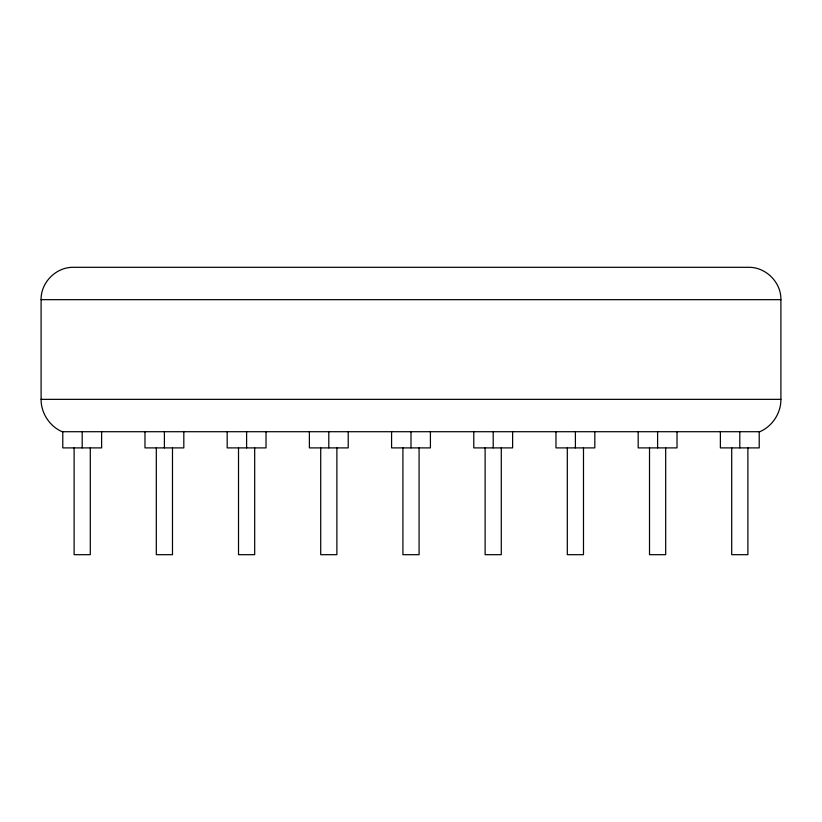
<?xml version="1.0" encoding="UTF-8"?>
<svg xmlns="http://www.w3.org/2000/svg" width="822" height="822" viewBox="0 0 822 822"><rect width="100%" height="100%" fill="white"/><g stroke="black" fill="none" stroke-linecap="round" stroke-linejoin="round"><path stroke-width="1.23" d="M780.9 399.348C781.023 413.045 772.433 426.258 759.867 431.714L62.133 431.714C49.567 426.258 40.977 413.045 41.1 399.348L41.1 299.67C40.74 282.378 56.163 266.945 73.466 267.314L748.534 267.314C765.837 266.945 781.26 282.378 780.9 299.67L780.9 399.348L41.1 399.348M41.1 299.67L780.9 299.67M759.22 431.714L759.22 447.898L720.38 447.898L720.38 431.714M747.886 447.898L747.886 554.686L731.714 554.686L731.714 447.898M739.8 431.714L739.8 447.898M677.02 431.714L677.02 447.898L638.18 447.898L638.18 431.714M665.686 447.898L665.686 554.686L649.514 554.686L649.514 447.898M657.6 431.714L657.6 447.898M594.82 431.714L594.82 447.898L555.98 447.898L555.98 431.714M583.486 447.898L583.486 554.686L567.314 554.686L567.314 447.898M575.4 431.714L575.4 447.898M512.62 431.714L512.62 447.898L473.78 447.898L473.78 431.714M501.286 447.898L501.286 554.686L485.114 554.686L485.114 447.898M493.2 431.714L493.2 447.898M430.42 431.714L430.42 447.898L391.58 447.898L391.58 431.714M419.086 447.898L419.086 554.686L402.914 554.686L402.914 447.898M411 431.714L411 447.898M348.22 431.714L348.22 447.898L309.38 447.898L309.38 431.714M336.886 447.898L336.886 554.686L320.714 554.686L320.714 447.898M328.8 431.714L328.8 447.898M266.02 431.714L266.02 447.898L227.18 447.898L227.18 431.714M254.686 447.898L254.686 554.686L238.514 554.686L238.514 447.898M246.6 431.714L246.6 447.898M183.82 431.714L183.82 447.898L144.98 447.898L144.98 431.714M172.486 447.898L172.486 554.686L156.314 554.686L156.314 447.898M164.4 431.714L164.4 447.898M101.62 431.714L101.62 447.898L62.78 447.898L62.78 431.714M90.286 447.898L90.286 554.686L74.114 554.686L74.114 447.898M82.2 431.714L82.2 447.898"/></g></svg>
